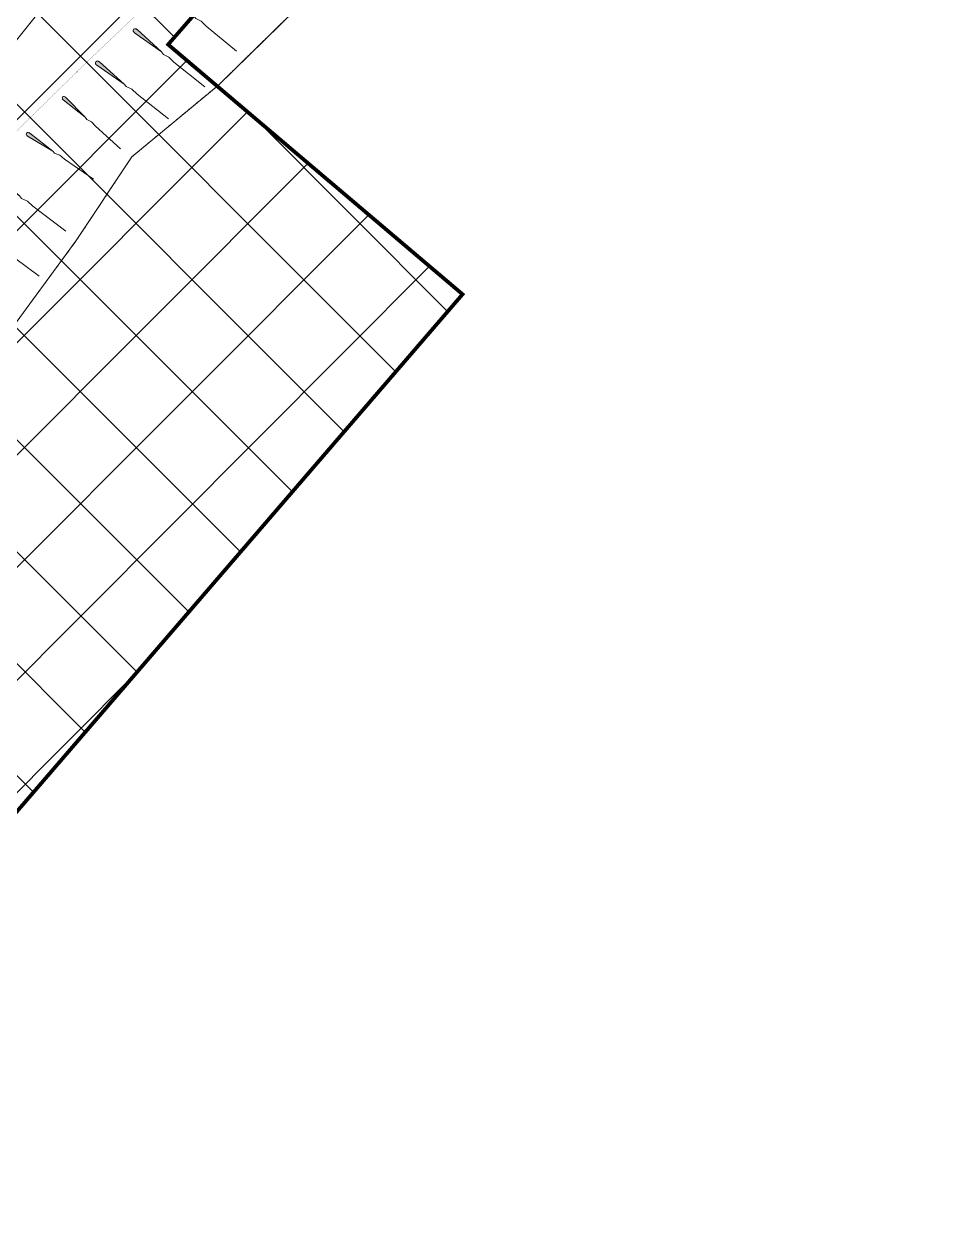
# Model space of a CAD drawing. Header units: millimetres. Extents: x 833924389 to 835767163, y 817400000 to 818811854.
# Drawn here: x 834372627 to 834444069, y 817738090 to 817833277 of the extents above; entities that cross this region are included whole.
import ezdxf

# ---------------------------------------------------------------- set-up
doc = ezdxf.new("R2010")
doc.units = ezdxf.units.MM
doc.header["$LTSCALE"] = 10
doc.header["$MEASUREMENT"] = 0
doc.linetypes.add('11sw3b$0$B1_DASHED', pattern=[6.5, 1, 5, -0.5])
doc.linetypes.add('11sw3b$0$B1_HIDDEN', pattern=[5.5, 0, 5, -0.5])
doc.layers.add('01_Base_Plan', color=5, linetype='Continuous', lineweight=5)
doc.layers.add('_MTR', color=190, linetype='Continuous')
doc.linetypes.add('11sw3b$0$B1_BDYF', pattern='A,2.5,-0.5,[130,ltypeshp.shx,S=0.5,R=0,X=0,Y=0],-0.5', length=3.5)

# ---------------------------------------------------------------- blocks, each defined once
blk = doc.blocks.new('11sw3b$0$SLOPE')
at = {"linetype": 'Continuous'}
h = blk.add_hatch(color=0, dxfattribs=at)
edge = h.paths.add_edge_path()
edge.add_line((3.584337795968168, 0.003656525048427267), (0.3060440283201173, 0.4149406396239095))
edge.add_ellipse((0.2999774720519781, 0.005024477490223944), major_axis=(0, 0.4099999999999966), ratio=0.7317073170731784, start_angle=358.8412941193827, end_angle=551.2243247288982)
edge.add_line((0.3001280920132971, -0.4043695283466912), (3.584337795968168, 0.003656525048427284))
at = {"color": 0, "linetype": 'Continuous'}
for p, q in [((3.584337795968167, 0.003656525048427284), (0.3003377958666533, 0.4156565250596032)), ((0.3003377958666533, -0.4043434750055894), (3.584337795968167, 0.003656525048427284)), ((3.584337795968167, 0.003656525048427284), (3.884337795898318, -0.1363434749655426)), ((3.884337795898318, -0.1363434749655426), (4.484337795875035, 0.1436565250623971)), ((4.484337795875035, 0.1436565250623971), (5.184337795944884, 0.003656525048427284)), ((5.184337795944884, 0.003656525048427284), (9.132337795919739, 0.003656525048427284))]:
    blk.add_line(p, q, dxfattribs=at)
blk.add_ellipse((0.2999774720519781, 0.005024477490223944), major_axis=(0, 0.4099999999999966), ratio=0.7317073170731784, start_param=6.120326396502739, end_param=9.620679383601672, dxfattribs=at)

msp = doc.modelspace()

# ---------------------------------------------------------------- hatches: boundary and pattern name
at = {"layer": '_MTR'}
h = msp.add_hatch(dxfattribs=at)
h.set_pattern_fill('ANSI37', color=256, scale=50000, style=0)
h.set_pattern_definition([(45, (0, 0), (-4419.417382415922, 4419.417382415922), []), (135, (0, 0), (-4419.417382415922, -4419.417382415922), [])])
h.paths.add_polyline_path([(834719025.0676242, 818175044.075776), (834829436.1637323, 818440899.0154631), (834544329.9875726, 818440899.0154631), (834540047.6918651, 818430486.7932322), (834494662.9516805, 818320135.7028404), (834491212.3501357, 818312096.8899884), (834489639.5860337, 818307373.809575), (834488467.7132754, 818300887.678466), (834488287.0573709, 818295402.6064734), (834489123.4445984, 818289469.5896976), (834490523.0838149, 818284300.8385714), (834492959.6897802, 818278585.4277595), (834497359.5052412, 818271989.8078504), (834500943.2578423, 818268402.4543666), (834504241.8491156, 818265890.0219382), (834506773.0374651, 818264239.4954746), (834509304.2258146, 818262588.969011), (834549547.6363403, 818245865.156262), (834521788.9357352, 818162669.0288637), (834512956.6186229, 818145898.9397866), (834505350.3781369, 818132402.978609), (834498851.625464, 818120358.1720601), (834490645.3412085, 818106191.5494635), (834483043.1765755, 818093566.7455992), (834465497.3880057, 818066156.0749869), (834456186.300847, 818052465.0283059), (834449435.9111947, 818042521.66696), (834429928.4301713, 818015782.6322176), (834415902.0111922, 817997330.5279367), (834409718.1436859, 817989384.889797), (834403534.2761798, 817981439.2516572), (834394016.1354766, 817969342.6524115), (834384497.9947733, 817957246.0531657), (834384196.2479563, 817957465.7651209), (834383970.486986, 817957155.7107403), (834383668.7401689, 817957375.4226955), (834373771.4691136, 817944987.7532318), (834364116.6359974, 817932940.1560837), (834338369.9503223, 817901865.9044347), (834312960.6002681, 817923872.0998209), (834209698.3762193, 817804043.8972573), (834227751.7111311, 817788294.3273865), (834200289.8007177, 817756392.265157), (834200199.724341, 817740873.0267123), (834297136.0119622, 817740548.3312696), (834302265.9142908, 817746345.470729), (834311723.710097, 817738300.4580544), (834346243.1186241, 817778329.7402205), (834364573.705298, 817762532.4600164), (834407168.9888211, 817811985.372018), (834383971.3268652, 817831671.3361453), (834391017.2140669, 817839762.6321478), (834398063.1012684, 817847853.9281503), (834393622.2417772, 817851485.7044563), (834400812.4917518, 817859771.4107764), (834410480.1317945, 817870197.1213068), (834420147.7718372, 817880622.8318372), (834432126.5932153, 817893299.2699163), (834444105.4145935, 817905975.7079954), (834443206.2002442, 817906758.256021), (834448849.565658, 817912919.9467099), (834457587.7981888, 817922310.4511203), (834467322.5562106, 817932771.8674097), (834475815.8031626, 817941811.4303546), (834484309.0501144, 817950850.9932995), (834500967.9967005, 817969577.1101549), (834519622.9840564, 817991615.6157014), (834532610.7469565, 818008021.8481278), (834547321.4079989, 818027597.5088168), (834557595.9281648, 818042498.3314748), (834567870.4483306, 818057399.1541326), (834574643.1744547, 818067927.9632175), (834585340.6881095, 818084953.331677), (834592493.7733289, 818096984.115135), (834598987.1398113, 818108698.8436586), (834606301.2519822, 818122736.6486193), (834611699.1689881, 818133599.211997), (834616705.1358873, 818145548.4517179), (834618535.0408169, 818149916.4335908), (834621711.1027862, 818157497.6914387), (834627057.6022652, 818172444.2824591), (834631612.1834006, 818185176.9988407), (834639686.340077, 818207748.9860169)])

# ---------------------------------------------------------------- linework, layer by layer
at = {"layer": '01_Base_Plan', "linetype": '11sw3b$0$B1_DASHED', "flags": 128}
msp.add_lwpolyline([(834429229.28, 817872531.579999), (834429230.83, 817872527.5899991), (834429981.7099999, 817870601.530001), (834430541.94, 817868883.8100001), (834431341.7700001, 817865505.3599999), (834430617.89, 817863856.36), (834429458.84, 817862478.04), (834427958.48, 817861482.000001), (834426238.3, 817860948.92), (834424250.06, 817860948.9100001), (834407947.05, 817845723.29), (834402584.95, 817842838.98), (834387908.28, 817828448.170001), (834381118.9699999, 817822825.33), (834376739.17, 817816234.12), (834357952.26, 817790582.0099989), (834352078.52, 817785795.1500009), (834346928.6700001, 817775093.89), (834338951.53, 817759753.02), (834330929.46, 817747229.24), (834329816.8199999, 817745806.700001), (834328546.02, 817744523.469999), (834327134.39, 817743397.019999), (834325601.13, 817742442.7), (834323967.14, 817741673.5), (834322254.66, 817741099.889999), (834320076.6999999, 817740674.0999999), (834269713.35, 817740401.88), (834219959.96, 817740483.95), (834189169.87, 817741093.0699999), (834167976.91, 817742574.61), (834089232.19, 817741562.47), (834063797.77, 817741959.729999), (834061990.8499999, 817741941.330001), (834060183.85, 817741938.130001), (834058376.88, 817741950.1500001), (834056570.07, 817741977.37), (834054763.56, 817742019.789999), (834052957.4599999, 817742077.42), (834051151.92, 817742150.24), (834049346.34, 817742185.92), (834047558.06, 817742437.74), (834045812.8299999, 817742902.039999), (834044135.83, 817743572.149999), (834042582.9300001, 817744496.160001), (834041036.1500001, 817745430.39), (834039495.58, 817746374.810001), (834037713.99, 817747484.53), (834017763.1, 817760358.9900011), (834002149.95, 817771779.720001), (833988191.25, 817785354.9000009), (833964235.28, 817813209.319999), (833941506.87, 817845452.21), (833942159.74, 817900000), (833942274.43, 817909582.58), (833942235.66, 817939859.2700009), (833942526.09, 817969754.74), (833941170.5699999, 817989349.22), (833943358.88, 818000000)], dxfattribs=at)
at = {"layer": '01_Base_Plan', "linetype": '11sw3b$0$B1_HIDDEN', "flags": 128}
msp.add_lwpolyline([(834424093.29, 817870483.8499999), (834410741.88, 817859784.299999), (834397189.76, 817848922.68), (834388620.03, 817840851.190001), (834381744.32, 817834274.4200009), (834377359.8100001, 817830089.21), (834371181.64, 817824010.679999), (834367693.9499999, 817819875.290001), (834364106.63, 817815391.13), (834360917.89, 817811205.92)], dxfattribs=at)
at = {"layer": '01_Base_Plan', "linetype": '11sw3b$0$B1_BDYF', "flags": 128}
msp.add_lwpolyline([(834394461.8499999, 817854463.67), (834379820, 817841789.999999), (834359240, 817816060.000001), (834356733.14, 817812935.0400009)], dxfattribs=at)
at = {"layer": '01_Base_Plan', "flags": 128}
msp.add_lwpolyline([(834402583.292278, 817842837.2190516), (834387906.292278, 817828446.2190515), (834381117.292278, 817822823.2190516), (834376737.292278, 817816232.2190516), (834357950.292278, 817790580.2190516), (834352077.292278, 817785793.2190516), (834346927.292278, 817775092.2190516), (834338950.292278, 817759751.2190516), (834330927.292278, 817747227.2190516), (834329815.292278, 817745805.2190516), (834328544.292278, 817744521.2190516), (834327132.292278, 817743395.2190515), (834325599.292278, 817742441.2190515), (834323965.292278, 817741672.2190515), (834322253.292278, 817741098.2190515), (834320075.292278, 817740672.2190515), (834269711.292278, 817740400.2190515), (834219958.292278, 817740482.2190516)], dxfattribs=at)
at = {"layer": '_MTR', "const_width": 300}
msp.add_lwpolyline([(834200199.724341, 817740873.0267123), (834297136.0119622, 817740548.3312696), (834302265.9142908, 817746345.470729), (834311723.710097, 817738300.4580544), (834346243.1186241, 817778329.7402205), (834364573.705298, 817762532.4600164), (834407168.9888211, 817811985.372018), (834383971.3268652, 817831671.3361453), (834391017.2140669, 817839762.6321478), (834398063.1012684, 817847853.9281503), (834393622.2417772, 817851485.7044563), (834400812.4917518, 817859771.4107764), (834410480.1317945, 817870197.1213068), (834420147.7718372, 817880622.8318372), (834432126.5932153, 817893299.2699163), (834444105.4145935, 817905975.7079954), (834443206.2002442, 817906758.256021), (834448849.565658, 817912919.9467099)], dxfattribs=at)

# ---------------------------------------------------------------- block references
at = {"layer": '01_Base_Plan', "linetype": 'Continuous', "zscale": 1000}
for p, xscale, yscale, rotation in [((834383835.43, 817835721.3), 785.0868739962035, 392.5434369981018, 320.3419971529118), ((834381235.49, 817832870.15), 792.0338735581832, 396.0169367790916, 321.0910217722338), ((834378264.9499999, 817830315.479999), 799.0567966126447, 399.5283983063223, 321.8269939078961), ((834375649.92, 817827541.4200001), 671.4118849467072, 335.7059424733536, 318.2250197243907), ((834372807.02, 817824684.1700001), 701.3067601109649, 350.6533800554824, 325.4380238162009), ((834369893.7800001, 817821531.169999), 826.0096364432765, 413.0048182216382, 322.7339831725136), ((834367154.93, 817818348.77), 908.5005110235077, 454.2502555117538, 323.4029891888345)]:
    msp.add_blockref('11sw3b$0$SLOPE', p, dxfattribs=dict(at, xscale=xscale, yscale=yscale, rotation=rotation))

doc.saveas('drawing.dxf')
